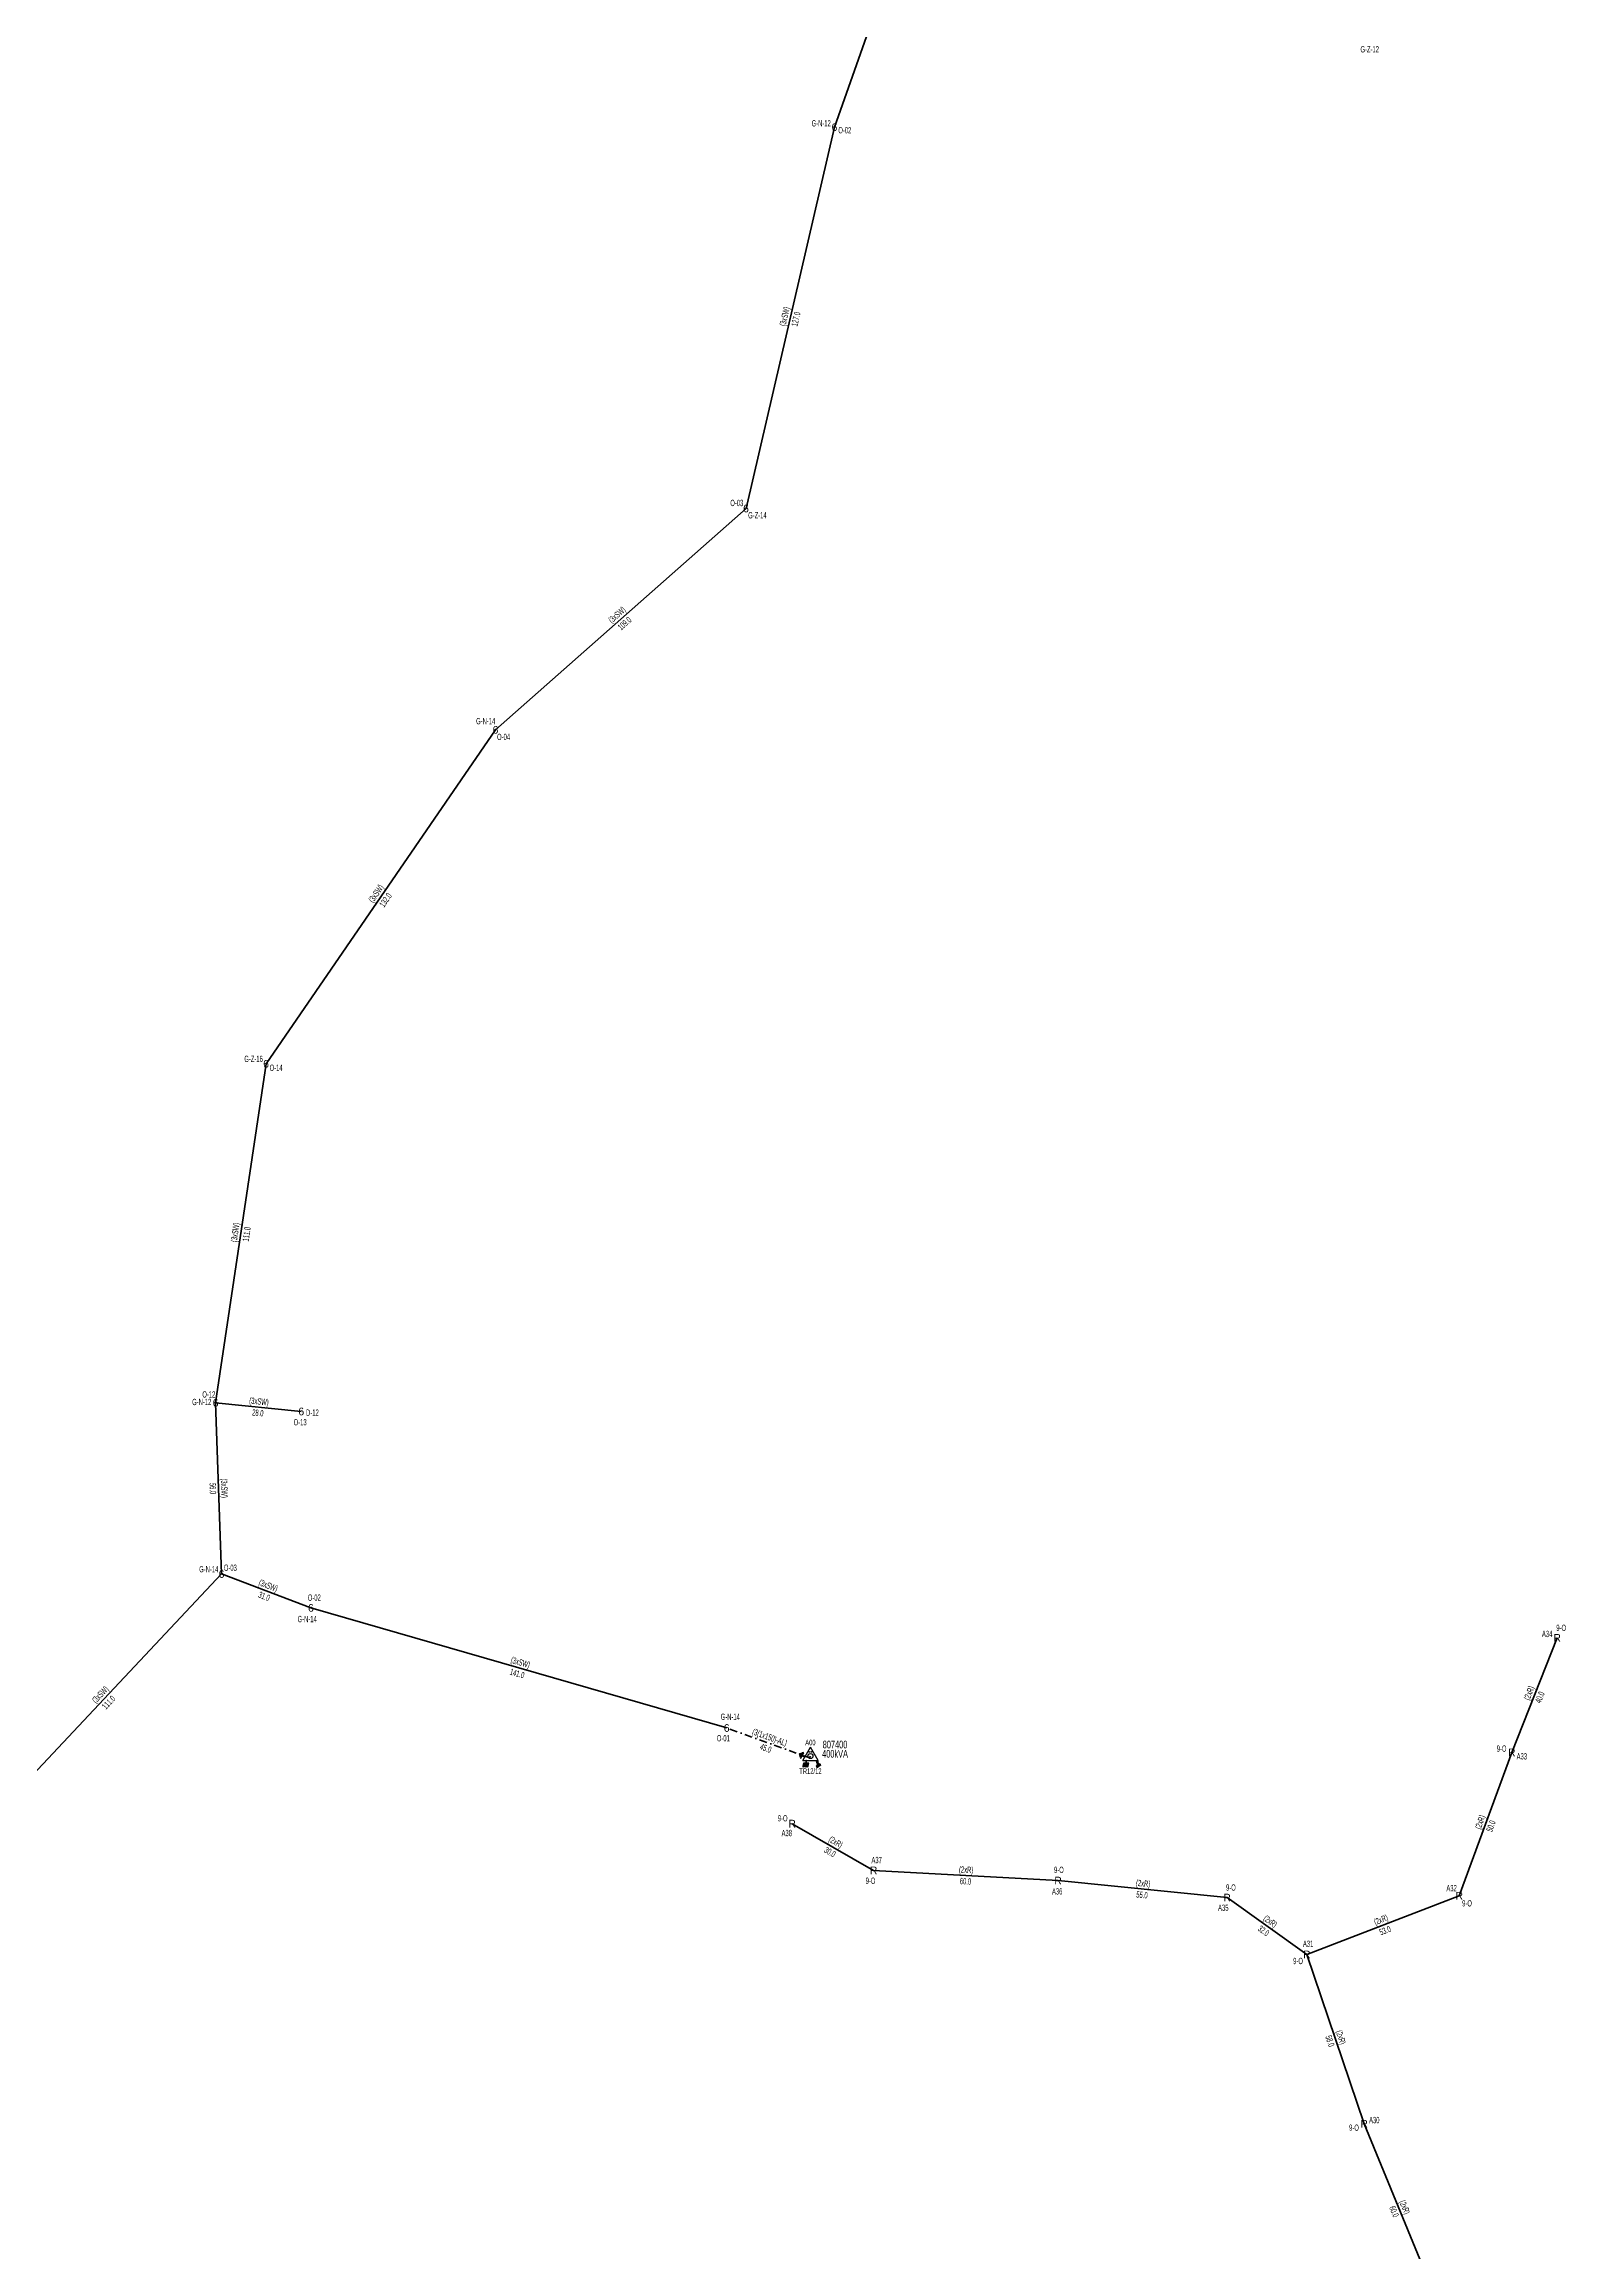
# Model space of a CAD drawing. Header units: millimetres. Extents: x 548672 to 552904, y 4175615 to 4179682.
# Drawn here: x 550683 to 551177, y 4177003 to 4177720 of the extents above; entities that cross this region are included whole.
import ezdxf
from ezdxf.enums import TextEntityAlignment as Align

# ---------------------------------------------------------------- set-up
doc = ezdxf.new("R2010")
doc.units = ezdxf.units.MM
doc.linetypes.add('DASHDOT', pattern=[5, 2.5, -1.25, 0, -1.25])
for name, color, linetype, lineweight in [('DIREK_AG_MEVCUT', 120, 'Continuous', 25), ('DIREK_ENH_MEVCUT', 6, 'Continuous', 25), ('HAT_AG_HAVAI_MEVCUT', 126, 'Continuous', 50), ('HAT_OG_HAVAI_MEVCUT', 48, 'Continuous', 70), ('HAT_OG_YERALTI_MEVCUT', 48, 'DASHDOT', 70), ('TRAFO_MEVCUT', 5, 'Continuous', 30), ('TRAFO_TADILAT_BYSK', 5, 'Continuous', 30)]:
    doc.layers.add(name, color=color, linetype=linetype, lineweight=lineweight)
doc.styles.add('Direk', font='B_CAD')
doc.styles.get("Standard").update_dxf_attribs({"font": 'Arial'})

# ---------------------------------------------------------------- blocks, each defined once
blk = doc.blocks.new('MEV_DIREK_OZEL')
h = blk.add_hatch(color=32)
h.paths.add_polyline_path([(-2.12, 1), (-2.34, 1.12), (-3.29, -0.52), (-3.08, -0.65), (-2.65, 0.09), (-1.88, -0.36), (-1.78, -0.19), (-2.55, 0.26)])
h.paths.add_polyline_path([(-3.44, -0.15), (-3.31, -0.22), (-2.59, 1.01), (-2.72, 1.09)])
h.paths.add_polyline_path([(-3.52, 0.32), (-3.39, 0.24), (-3.03, 0.85), (-3.16, 0.92)])
h.paths.add_polyline_path([(-3.56, 0.84), (-3.64, 0.71), (-3.51, 0.63), (-3.43, 0.76)])
h.paths.add_polyline_path([(-1.49, -2.34), (-2.24, -2.34), (-2.5, -3.47), (-2.4, -3.47), (-2.19, -2.54), (-1.89, -2.54), (-2.1, -3.47), (-2, -3.47), (-1.79, -2.54), (-1.49, -2.54), (-1.7, -3.48), (-1.6, -3.48), (-1.39, -2.54), (-1.09, -2.54), (-1.3, -3.48), (-1.2, -3.48), (-0.99, -2.54), (-0.69, -2.55), (-0.9, -3.48), (-0.8, -3.48), (-0.54, -2.35), (-1.29, -2.34), (-1.29, -1.44), (-1.49, -1.44)])
at = {"layer": 'TRAFO_MEVCUT'}
for points in [[(2.4, -1.57), (2.17, -1.92), (2.12, -1.44), (1.99, -1.44), (2.06, -2.32), (2.29, -1.96), (2.35, -2.67), (2.14, -2.67), (2.44, -2.87), (2.45, -2.86), (2.69, -2.49), (2.49, -2.63)], [(2.4, -1.57), (2.17, -1.92), (2.12, -1.44), (1.99, -1.44), (2.06, -2.32), (2.29, -1.96), (2.35, -2.67), (2.14, -2.67), (2.44, -2.87), (2.02, -3.19), (2.24, -3.79), (2.3, -3.74), (2.13, -3.26), (2.3, -3.13), (2.48, -3.6), (2.54, -3.56), (2.36, -3.08), (2.54, -2.94), (2.72, -3.42), (2.78, -3.38), (2.6, -2.9), (2.78, -2.76), (2.95, -3.24), (3.01, -3.2), (2.84, -2.72), (3.01, -2.58), (3.19, -3.06), (3.25, -3.01), (3.03, -2.42), (2.45, -2.86), (2.69, -2.49), (2.49, -2.63)], [(3.01, -2.58), (3.19, -3.06), (3.25, -3.01), (3.03, -2.42), (2.45, -2.86), (2.69, -2.49), (2.49, -2.63), (2.4, -1.57), (2.17, -1.92), (2.12, -1.44), (1.99, -1.44), (2.06, -2.32), (2.29, -1.96), (2.35, -2.67), (2.14, -2.67), (2.44, -2.87), (2.02, -3.19), (2.24, -3.79), (2.3, -3.74), (2.13, -3.26), (2.3, -3.13), (2.48, -3.6), (2.54, -3.56), (2.36, -3.08), (2.54, -2.94), (2.72, -3.42), (2.78, -3.38), (2.6, -2.9), (2.78, -2.76), (2.95, -3.24), (3.01, -3.2), (2.84, -2.72)]]:
    blk.add_hatch(color=32, dxfattribs=at).paths.add_polyline_path(points)
at = {"layer": 'TRAFO_MEVCUT', "linetype": 'Continuous'}
for p, q in [((-2.5, -1.44), (0, 2.89)), ((2.5, -1.44), (0, 2.89)), ((-2.5, -1.44), (2.5, -1.44))]:
    blk.add_line(p, q, dxfattribs=at)
at = {"layer": 'TRAFO_MEVCUT', "color": 32, "flags": 128}
blk.add_lwpolyline([(1.99, -1.44), (2.12, -1.44), (2.17, -1.92), (2.4, -1.57), (2.49, -2.63), (2.69, -2.49), (2.45, -2.86), (3.03, -2.42), (3.25, -3.01), (3.19, -3.06), (3.01, -2.58), (2.84, -2.72), (3.01, -3.2), (2.95, -3.24), (2.78, -2.76), (2.6, -2.9), (2.78, -3.38), (2.72, -3.42), (2.54, -2.94), (2.36, -3.08), (2.54, -3.56), (2.48, -3.6), (2.3, -3.13), (2.13, -3.26), (2.3, -3.74), (2.24, -3.79), (2.02, -3.19), (2.44, -2.87), (2.14, -2.67), (2.35, -2.67), (2.29, -1.96), (2.06, -2.32), (1.99, -1.44)], dxfattribs=at)
at = {"layer": 'TRAFO_MEVCUT', "linetype": 'Continuous'}
for centre, radius in [((0, 0), 0.804), ((-0.34, 1.34), 0.12), ((0.34, 1.34), 0.12)]:
    blk.add_circle(centre, radius, dxfattribs=at)
at = {"layer": 'TRAFO_TADILAT_BYSK', "color": 32, "flags": 128}
for points in [[(-3.51, 0.63), (-3.43, 0.76), (-3.56, 0.84), (-3.64, 0.71), (-3.51, 0.63)], [(-3.39, 0.24), (-3.03, 0.85), (-3.16, 0.92), (-3.52, 0.32), (-3.39, 0.24)], [(-3.31, -0.22), (-2.59, 1.01), (-2.72, 1.09), (-3.44, -0.15), (-3.31, -0.22)], [(-1.78, -0.19), (-2.55, 0.26), (-2.12, 1), (-2.34, 1.12), (-3.29, -0.52), (-3.08, -0.65), (-2.65, 0.09), (-1.88, -0.36), (-1.78, -0.19)], [(-1.29, -1.44), (-1.49, -1.44), (-1.49, -2.34), (-2.24, -2.34), (-2.5, -3.47), (-2.4, -3.47), (-2.19, -2.54), (-1.89, -2.54), (-2.1, -3.47), (-2, -3.47), (-1.79, -2.54), (-1.49, -2.54), (-1.7, -3.48), (-1.6, -3.48), (-1.39, -2.54), (-1.09, -2.54), (-1.3, -3.48), (-1.2, -3.48), (-0.99, -2.54), (-0.69, -2.55), (-0.9, -3.48), (-0.8, -3.48), (-0.54, -2.35), (-1.29, -2.34), (-1.29, -1.44)]]:
    blk.add_lwpolyline(points, dxfattribs=at)

msp = doc.modelspace()

# ---------------------------------------------------------------- linework, layer by layer
at = {"layer": 'HAT_AG_HAVAI_MEVCUT'}
for p, q in [((551159.92, 4177165.04), (551174.67, 4177202.24)), ((551142.88, 4177118.53), (551159.92, 4177165.04)), ((550926.26, 4177141.92), (550952.71, 4177126.76)), ((551012.6, 4177123.43), (550952.71, 4177126.76)), ((551012.6, 4177123.43), (551067.49, 4177117.9)), ((551142.88, 4177118.53), (551093.36, 4177099.44)), ((551093.36, 4177099.44), (551067.49, 4177117.9)), ((551112, 4177044.45), (551093.36, 4177099.44)), ((551112, 4177044.45), (551134.88, 4176988.9))]:
    msp.add_line(p, q, dxfattribs=at)
at = {"layer": 'HAT_OG_HAVAI_MEVCUT'}
for p, q in [((550940, 4177692.82), (550961.69, 4177754.11)), ((550940, 4177692.82), (550911.29, 4177568.99)), ((550829.94, 4177497.13), (550911.29, 4177568.99)), ((550755.45, 4177388.67), (550829.94, 4177497.13)), ((550739.06, 4177278.6), (550755.45, 4177388.67)), ((550739.06, 4177278.6), (550766.87, 4177275.77)), ((550739.06, 4177278.6), (550741, 4177223)), ((550664.94, 4177142.14), (550741, 4177223)), ((550741, 4177223), (550770, 4177212)), ((550770, 4177212), (550905, 4177173))]:
    msp.add_line(p, q, dxfattribs=at)
at = {"layer": 'HAT_OG_YERALTI_MEVCUT', "flags": 128}
msp.add_lwpolyline([(550932.19, 4177163.87), (550931.86, 4177163.37), (550931.66, 4177163.38), (550905, 4177173)], dxfattribs=at)

# ---------------------------------------------------------------- block references
at = {"layer": 'TRAFO_MEVCUT', "linetype": 'ByBlock'}
msp.add_blockref('MEV_DIREK_OZEL', (550932.19, 4177163.87), dxfattribs=at)

# ---------------------------------------------------------------- texts
at = {"layer": 'DIREK_AG_MEVCUT', "linetype": 'ByBlock', "width": 0.53}
for s, p in [('A34', (551171.416426, 4177203.53006)), ('9-O', (551175.964671, 4177205.505204)), ('9-O', (551156.620108, 4177166.298459)), ('A33', (551163.19026, 4177163.792842)), ('9-O', (550923.197863, 4177143.675085)), ('A38', (550924.519559, 4177138.883412)), ('A37', (550953.704111, 4177130.115852)), ('9-O', (551012.872847, 4177126.922001)), ('9-O', (550951.713151, 4177123.394904)), ('A36', (551012.327359, 4177119.940635)), ('9-O', (551068.727472, 4177121.18672)), ('A32', (551140.384475, 4177120.984049)), ('A35', (551066.256742, 4177114.624473)), ('9-O', (551145.392781, 4177116.058982)), ('A31', (551093.799537, 4177102.912291)), ('9-O', (551090.528535, 4177097.336604)), ('A30', (551115.277164, 4177045.678901)), ('9-O', (551108.693078, 4177043.20994))]:
    msp.add_text(s, height=2.05, dxfattribs=at).set_placement(p, align=Align.MIDDLE_CENTER)
at = {"layer": 'DIREK_AG_MEVCUT', "linetype": 'ByBlock', "style": 'Direk'}
for p in [(551174.67, 4177202.24), (551159.92, 4177165.04), (550926.26, 4177141.92), (550952.71, 4177126.76), (551012.6, 4177123.43), (551067.49, 4177117.9), (551142.88, 4177118.53), (551093.36, 4177099.44), (551112, 4177044.45)]:
    msp.add_text('R', height=2.5, dxfattribs=at).set_placement(p, align=Align.MIDDLE_CENTER)
at = {"layer": 'DIREK_ENH_MEVCUT', "linetype": 'ByBlock', "width": 0.53}
for s, p in [('G-Z-12', (551113.796397, 4177718.104562)), ('G-N-12', (550935.70977, 4177694.072187)), ('O-02', (550943.359817, 4177691.839372)), ('O-03', (550908.283607, 4177570.782093)), ('G-Z-14', (550914.981488, 4177566.789526)), ('G-N-14', (550826.751182, 4177499.952498)), ('O-04', (550832.560827, 4177494.810244)), ('G-Z-16', (550751.387292, 4177390.268319)), ('O-14', (550758.707014, 4177387.38865)), ('G-N-12', (550734.559123, 4177278.854438)), ('O-12', (550736.850382, 4177281.31433)), ('D-12', (550770.498956, 4177275.40071)), ('O-13', (550766.515663, 4177272.287983)), ('O-03', (550743.845388, 4177225.038079)), ('G-N-14', (550736.837033, 4177224.566812)), ('O-02', (550771.107254, 4177215.320239)), ('G-N-14', (550768.791364, 4177208.375755)), ('G-N-14', (550906.176746, 4177176.626508)), ('O-01', (550903.919751, 4177169.670877))]:
    msp.add_text(s, height=2.05, dxfattribs=at).set_placement(p, align=Align.MIDDLE_CENTER)
at = {"layer": 'DIREK_ENH_MEVCUT', "linetype": 'ByBlock', "style": 'Direk'}
for p in [(550940, 4177692.82), (550911.29, 4177568.99), (550829.94, 4177497.13), (550755.45, 4177388.67), (550739.06, 4177278.6), (550766.87, 4177275.77), (550741, 4177223), (550770, 4177212), (550905, 4177173)]:
    msp.add_text('6', height=2.5, dxfattribs=at).set_placement(p, align=Align.MIDDLE_CENTER)
at = {"layer": 'HAT_AG_HAVAI_MEVCUT', "lineweight": 30, "width": 0.53}
for rotation, p in [(68.371408, (551166.504846, 4177183.9533, 275587.335)), (69.878539, (551150.601879, 4177142.07741, 275579.96)), (330.180524, (550939.907679, 4177135.077457, 275476.355)), (356.817521, (550982.702189, 4177125.943689, 275476.355)), (354.247037, (551040.130204, 4177121.510719, 275533.745)), (324.489567, (551080.918724, 4177109.361908, 275533.745)), (381.081691, (551117.814256, 4177109.778108, 275546.68)), (288.725154, (551103.485009, 4177072.217874, 275546.68)), (292.385841, (551124.225944, 4177016.998716, 275567.44))]:
    msp.add_text('(2xR)', height=2.05, rotation=rotation, dxfattribs=at).set_placement(p, align=Align.CENTER)
for s, rotation, p in [('40.0', 68.371408, (551168.085154, 4177183.3267, 275587.335)), ('50.0', 69.878539, (551152.198121, 4177141.49259, 275579.96)), ('30.0', 330.180524, (550939.062321, 4177133.602543, 275476.355)), ('60.0', 356.817521, (550982.607811, 4177124.246311, 275476.355)), ('55.0', 354.247037, (551039.959796, 4177119.819281, 275533.745)), ('32.0', 324.489567, (551079.931276, 4177107.978092, 275533.745)), ('53.0', 381.081691, (551118.425744, 4177108.191892, 275546.68)), ('58.0', 288.725154, (551101.874991, 4177071.672126, 275546.68)), ('60.0', 292.385841, (551122.654056, 4177016.351284, 275567.44))]:
    msp.add_text(s, height=2.05, rotation=rotation, dxfattribs=at).set_placement(p, align=Align.TOP_CENTER)
at = {"layer": 'HAT_OG_HAVAI_MEVCUT', "lineweight": 30, "width": 0.53}
for rotation, p in [(436.946598, (550924.816964, 4177631.09698, 275455.645)), (41.455563, (550870.052267, 4177533.697049, 275455.645)), (55.518838, (550791.994334, 4177443.381215, 275414.97)), (81.530589, (550746.41427, 4177333.760189, 275377.725)), (354.189471, (550753.051053, 4177278.030633, 275383.435)), (271.998359, (550740.879483, 4177250.82964, 275370.5)), (339.227745, (550755.801456, 4177218.294748, 275385)), (343.886582, (550837.735909, 4177193.316607, 275452.5)), (46.752065, (550702.350864, 4177183.152383, 275370.5))]:
    msp.add_text('(3xSW)', height=2.05, rotation=rotation, dxfattribs=at).set_placement(p, align=Align.CENTER)
for s, rotation, p in [('127.0', 436.946598, (550926.473036, 4177630.71302, 275455.645)), ('109.0', 41.455563, (550871.177733, 4177532.422951, 275455.645)), ('132.0', 55.518838, (550793.395666, 4177442.418785, 275414.97)), ('111.0', 81.530589, (550748.09573, 4177333.509811, 275377.725)), ('28.0', 354.189471, (550752.878947, 4177276.339367, 275383.435)), ('56.0', 271.998359, (550739.180517, 4177250.77036, 275370.5)), ('31.0', 339.227745, (550755.198544, 4177216.705252, 275385)), ('141.0', 343.886582, (550837.264091, 4177191.683393, 275452.5)), ('111.0', 46.752065, (550703.589136, 4177181.987617, 275370.5))]:
    msp.add_text(s, height=2.05, rotation=rotation, dxfattribs=at).set_placement(p, align=Align.TOP_CENTER)
at = {"layer": 'HAT_OG_YERALTI_MEVCUT', "lineweight": 30, "width": 0.53}
msp.add_text('(3(1x150)-AL)', height=2.05, rotation=340.158518, dxfattribs=at).set_placement((550918.618506, 4177168.98954), align=Align.CENTER)
msp.add_text('45.0', height=2.05, rotation=340.158518, dxfattribs=at).set_placement((550918.041494, 4177167.39046), align=Align.TOP_CENTER)
at = {"layer": 'TRAFO_MEVCUT', "linetype": 'ByBlock', "width": 0.6}
for s, height, p in [('A00', 1.8, (550932.19, 4177167.37)), ('807400', 2.5, (550940.19, 4177166.37)), ('400kVA', 2.5, (550940.19, 4177163.37))]:
    msp.add_text(s, height=height, dxfattribs=at).set_placement(p, align=Align.CENTER)
msp.add_text('TR12/12', height=1.8, dxfattribs=at).set_placement((550932.19, 4177159.87), align=Align.TOP_CENTER)

doc.saveas('drawing.dxf')
